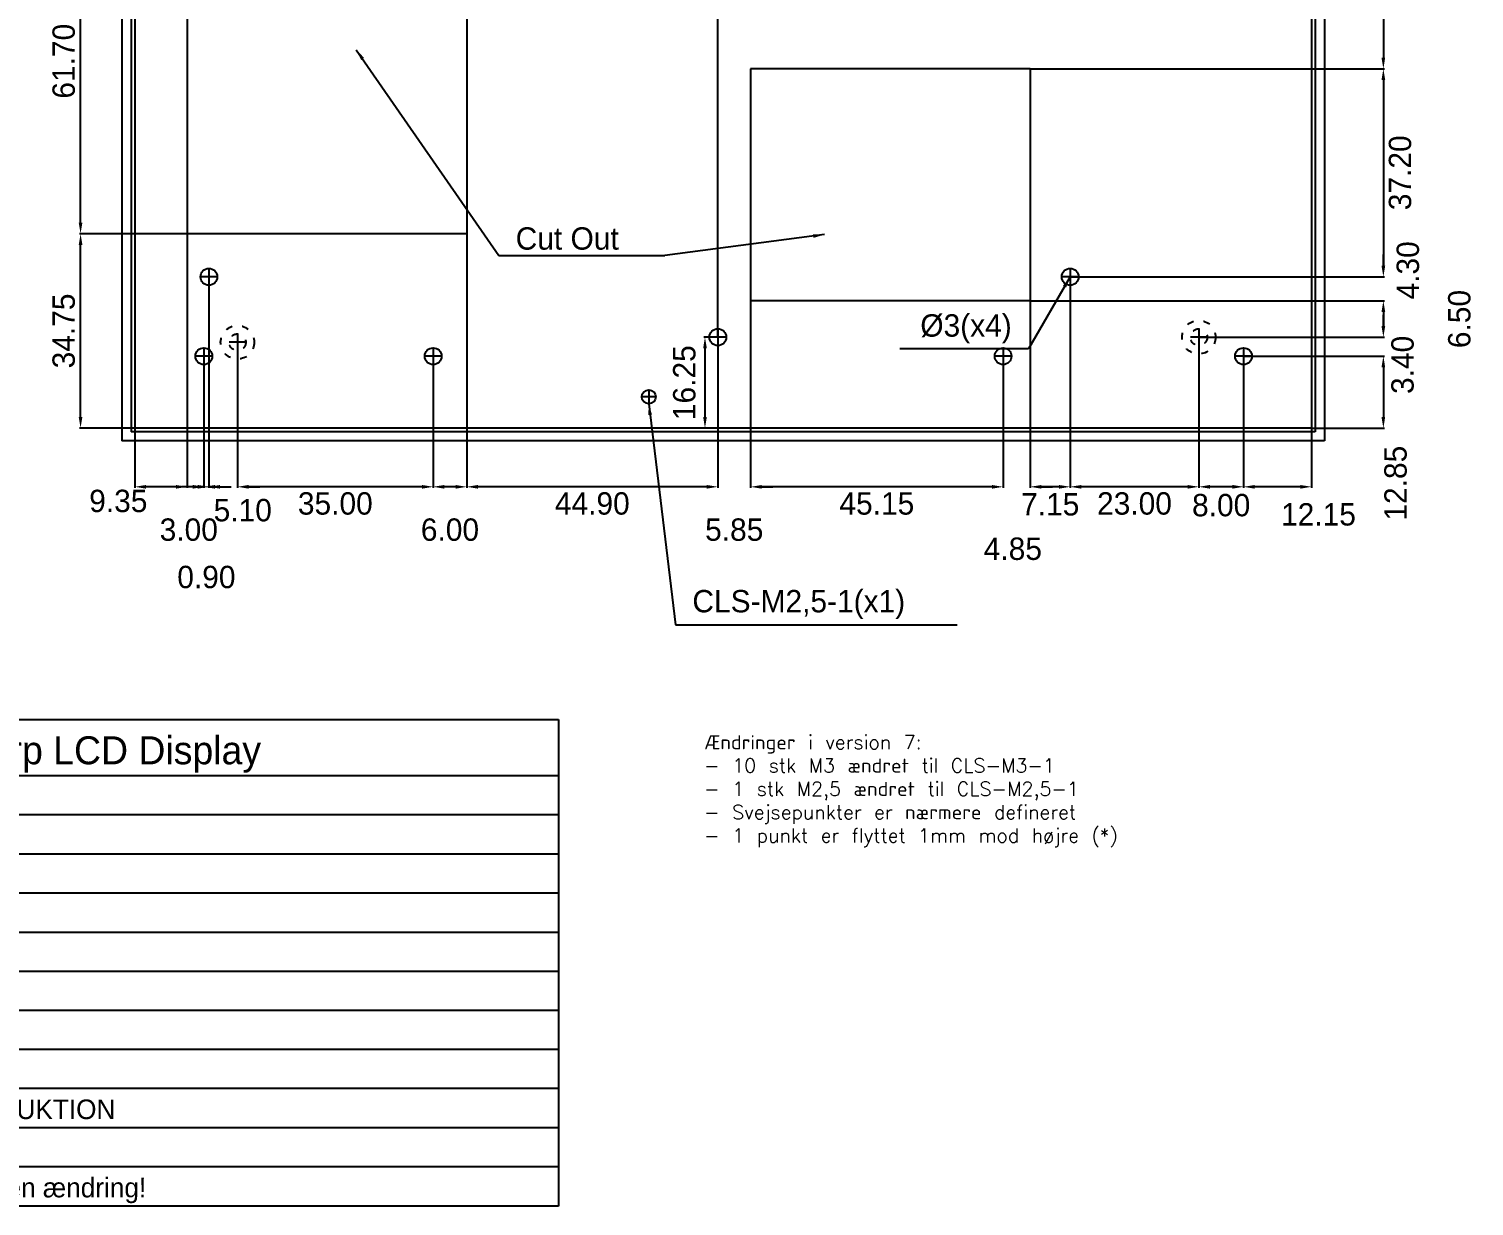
# Model space of a CAD drawing. Header units: millimetres. Extents: x 60 to 728, y -116 to 256.
# Drawn here: x 225.2 to 483.6, y -116.4 to 94.1 of the extents above; entities that cross this region are included whole.
import ezdxf

# ---------------------------------------------------------------- set-up
doc = ezdxf.new("R2010")
doc.units = ezdxf.units.MM
doc.header["$MEASUREMENT"] = 0
doc.linetypes.add('ACAD_ISO03W100', pattern=[30, 12, -18])
for name, color, linetype in [('Descriptive Text', 8, 'Continuous'), ('Dimensions', 140, 'Continuous'), ('Main Layer', 250, 'Continuous')]:
    doc.layers.add(name, color=color, linetype=linetype)
doc.styles.add('DK-Audio', font='ARIAL.TTF')
doc.dimstyles.new('DK-audio', dxfattribs={"dimtxt": 4, "dimasz": 2, "dimexe": 0.18, "dimexo": 0.0625, "dimgap": 1, "dimtad": 2, "dimzin": 0, "dimdsep": 46, "dimtxsty": 'Standard', "dimcen": 5, "dimadec": 1, "dimazin": 0, "dimtfac": 1, "dimtofl": 0, "dimtmove": 2, "dimatfit": 3, "dimfxl": 0, "dimtolj": 1, "dimtzin": 0, "dimarcsym": 0})

# ---------------------------------------------------------------- blocks, each defined once
blk = doc.blocks.new('*D19')
at = {"layer": 'DEFPOINTS', "color": 0, "ltscale": 0.1}
for p in [(348.35, 39), (346.05, 22.75), (348.35, 22.75)]:
    blk.add_point(p, dxfattribs=at)
at = {"layer": 'Dimensions', "color": 0, "lineweight": -2, "ltscale": 0.1}
for p, q in [((348.29, 39), (345.87, 39)), ((346.05, 37), (346.05, 24.75)), ((348.29, 22.75), (345.87, 22.75))]:
    blk.add_line(p, q, dxfattribs=at)
at = {"layer": 'Dimensions', "color": 0, "ltscale": 0.1}
for points in [[(345.72, 37), (346.38, 37), (346.05, 39)], [(345.72, 24.75), (346.38, 24.75), (346.05, 22.75)]]:
    blk.add_solid(points, dxfattribs=at)
at = {"layer": 'Dimensions', "color": 0, "ltscale": 0.1, "insert": (342.37, 30.87), "char_height": 4, "attachment_point": 5, "rotation": 90}
blk.add_mtext('\\A1;16.25', dxfattribs=at)
blk = doc.blocks.new('*D20')
at = {"layer": 'DEFPOINTS', "color": 0, "ltscale": 0.1}
for p in [(303.45, 57.5), (348.35, 39), (303.45, 12.25)]:
    blk.add_point(p, dxfattribs=at)
at = {"layer": 'Dimensions', "color": 0, "lineweight": -2, "ltscale": 0.1}
for p, q in [((303.45, 57.44), (303.45, 12.07)), ((348.35, 38.94), (348.35, 12.07)), ((346.35, 12.25), (305.45, 12.25))]:
    blk.add_line(p, q, dxfattribs=at)
at = {"layer": 'Dimensions', "color": 0, "ltscale": 0.1}
for points in [[(305.45, 12.58), (305.45, 11.92), (303.45, 12.25)], [(346.35, 12.58), (346.35, 11.92), (348.35, 12.25)]]:
    blk.add_solid(points, dxfattribs=at)
at = {"layer": 'Dimensions', "color": 0, "ltscale": 0.1, "insert": (325.9, 9.25), "char_height": 4, "attachment_point": 5}
blk.add_mtext('\\A1;44.90', dxfattribs=at)
blk = doc.blocks.new('*D25')
at = {"layer": 'DEFPOINTS', "color": 0, "ltscale": 0.1}
for p in [(257.35, 49.8), (256.45, 35.6), (256.45, 12.25)]:
    blk.add_point(p, dxfattribs=at)
at = {"layer": 'Dimensions', "color": 0, "lineweight": -2, "ltscale": 0.1}
for p, q in [((257.35, 49.74), (257.35, 12.07)), ((256.45, 35.54), (256.45, 12.07)), ((254.45, 12.25), (252.45, 12.25)), ((259.35, 12.25), (261.35, 12.25))]:
    blk.add_line(p, q, dxfattribs=at)
at = {"layer": 'Dimensions', "color": 0, "ltscale": 0.1}
for points in [[(254.45, 12.58), (254.45, 11.92), (256.45, 12.25)], [(259.35, 12.58), (259.35, 11.92), (257.35, 12.25)]]:
    blk.add_solid(points, dxfattribs=at)
at = {"layer": 'Dimensions', "color": 0, "ltscale": 0.1, "insert": (256.9, -3.9), "char_height": 4, "attachment_point": 5}
blk.add_mtext('\\A1;0.90', dxfattribs=at)
blk = doc.blocks.new('*D36')
at = {"layer": 'DEFPOINTS', "color": 0, "ltscale": 0.1}
for p in [(262.45, 38.1), (297.45, 35.6), (262.45, 12.25)]:
    blk.add_point(p, dxfattribs=at)
at = {"layer": 'Dimensions', "color": 0, "lineweight": -2, "ltscale": 0.1}
for p, q in [((262.45, 38.04), (262.45, 12.07)), ((297.45, 35.54), (297.45, 12.07)), ((295.45, 12.25), (264.45, 12.25))]:
    blk.add_line(p, q, dxfattribs=at)
at = {"layer": 'Dimensions', "color": 0, "ltscale": 0.1}
for points in [[(264.45, 12.58), (264.45, 11.92), (262.45, 12.25)], [(295.45, 12.58), (295.45, 11.92), (297.45, 12.25)]]:
    blk.add_solid(points, dxfattribs=at)
at = {"layer": 'Dimensions', "color": 0, "ltscale": 0.1, "insert": (279.95, 9.25), "char_height": 4, "attachment_point": 5}
blk.add_mtext('\\A1;35.00', dxfattribs=at)
blk = doc.blocks.new('*D37')
at = {"layer": 'DEFPOINTS', "color": 0, "ltscale": 0.1}
for p in [(234.4, 119.2), (253.45, 119.2), (253.45, 57.5)]:
    blk.add_point(p, dxfattribs=at)
at = {"layer": 'Dimensions', "color": 0, "lineweight": -2, "ltscale": 0.1}
for p, q in [((253.39, 119.2), (234.22, 119.2)), ((234.4, 59.5), (234.4, 117.2)), ((253.39, 57.5), (234.22, 57.5))]:
    blk.add_line(p, q, dxfattribs=at)
at = {"layer": 'Dimensions', "color": 0, "ltscale": 0.1}
for points in [[(234.07, 117.2), (234.73, 117.2), (234.4, 119.2)], [(234.07, 59.5), (234.73, 59.5), (234.4, 57.5)]]:
    blk.add_solid(points, dxfattribs=at)
at = {"layer": 'Dimensions', "color": 0, "ltscale": 0.1, "insert": (231.4, 88.35), "char_height": 4, "attachment_point": 5, "rotation": 90}
blk.add_mtext('\\A1;61.70', dxfattribs=at)
blk = doc.blocks.new('*D38')
at = {"layer": 'DEFPOINTS', "color": 0, "ltscale": 0.1}
for p in [(234.4, 57.5), (253.45, 57.5), (244.1, 22.75)]:
    blk.add_point(p, dxfattribs=at)
at = {"layer": 'Dimensions', "color": 0, "lineweight": -2, "ltscale": 0.1}
for p, q in [((253.39, 57.5), (234.22, 57.5)), ((234.4, 24.75), (234.4, 55.5)), ((244.04, 22.75), (234.22, 22.75))]:
    blk.add_line(p, q, dxfattribs=at)
at = {"layer": 'Dimensions', "color": 0, "ltscale": 0.1}
for points in [[(234.07, 55.5), (234.73, 55.5), (234.4, 57.5)], [(234.07, 24.75), (234.73, 24.75), (234.4, 22.75)]]:
    blk.add_solid(points, dxfattribs=at)
at = {"layer": 'Dimensions', "color": 0, "ltscale": 0.1, "insert": (231.4, 40.12), "char_height": 4, "attachment_point": 5, "rotation": 90}
blk.add_mtext('\\A1;34.75', dxfattribs=at)
blk = doc.blocks.new('*D39')
at = {"layer": 'DEFPOINTS', "color": 0, "ltscale": 0.1}
for p in [(253.45, 57.5), (244.1, 22.75), (244.1, 12.25)]:
    blk.add_point(p, dxfattribs=at)
at = {"layer": 'Dimensions', "color": 0, "lineweight": -2, "ltscale": 0.1}
for p, q in [((253.45, 57.44), (253.45, 12.07)), ((244.1, 22.69), (244.1, 12.07)), ((251.45, 12.25), (246.1, 12.25))]:
    blk.add_line(p, q, dxfattribs=at)
at = {"layer": 'Dimensions', "color": 0, "ltscale": 0.1}
for points in [[(246.1, 12.58), (246.1, 11.92), (244.1, 12.25)], [(251.45, 12.58), (251.45, 11.92), (253.45, 12.25)]]:
    blk.add_solid(points, dxfattribs=at)
at = {"layer": 'Dimensions', "color": 0, "ltscale": 0.1, "insert": (241.15, 9.7), "char_height": 4, "attachment_point": 5}
blk.add_mtext('\\A1;9.35', dxfattribs=at)
blk = doc.blocks.new('*D40')
at = {"layer": 'DEFPOINTS', "color": 0, "ltscale": 0.1}
for p in [(253.45, 57.5), (256.45, 35.6), (253.45, 12.25)]:
    blk.add_point(p, dxfattribs=at)
at = {"layer": 'Dimensions', "color": 0, "lineweight": -2, "ltscale": 0.1}
for p, q in [((253.45, 57.44), (253.45, 12.07)), ((256.45, 35.54), (256.45, 12.07)), ((251.45, 12.25), (249.45, 12.25)), ((258.45, 12.25), (260.45, 12.25))]:
    blk.add_line(p, q, dxfattribs=at)
at = {"layer": 'Dimensions', "color": 0, "ltscale": 0.1}
for points in [[(251.45, 12.58), (251.45, 11.92), (253.45, 12.25)], [(258.45, 12.58), (258.45, 11.92), (256.45, 12.25)]]:
    blk.add_solid(points, dxfattribs=at)
at = {"layer": 'Dimensions', "color": 0, "ltscale": 0.1, "insert": (253.75, 4.57), "char_height": 4, "attachment_point": 5}
blk.add_mtext('\\A1;3.00', dxfattribs=at)
blk = doc.blocks.new('*D41')
at = {"layer": 'DEFPOINTS', "color": 0, "ltscale": 0.1}
for p in [(257.35, 49.8), (262.45, 38.1), (257.35, 12.25)]:
    blk.add_point(p, dxfattribs=at)
at = {"layer": 'Dimensions', "color": 0, "lineweight": -2, "ltscale": 0.1}
for p, q in [((257.35, 49.74), (257.35, 12.07)), ((262.45, 38.04), (262.45, 12.07)), ((255.35, 12.25), (253.35, 12.25)), ((264.45, 12.25), (266.45, 12.25))]:
    blk.add_line(p, q, dxfattribs=at)
at = {"layer": 'Dimensions', "color": 0, "ltscale": 0.1}
for points in [[(255.35, 12.58), (255.35, 11.92), (257.35, 12.25)], [(264.45, 12.58), (264.45, 11.92), (262.45, 12.25)]]:
    blk.add_solid(points, dxfattribs=at)
at = {"layer": 'Dimensions', "color": 0, "ltscale": 0.1, "insert": (263.4, 8.05), "char_height": 4, "attachment_point": 5}
blk.add_mtext('\\A1;5.10', dxfattribs=at)
blk = doc.blocks.new('*D44')
at = {"layer": 'DEFPOINTS', "color": 0, "ltscale": 0.1}
for p in [(303.45, 57.5), (297.45, 35.6), (297.45, 12.25)]:
    blk.add_point(p, dxfattribs=at)
at = {"layer": 'Dimensions', "color": 0, "lineweight": -2, "ltscale": 0.1}
for p, q in [((303.45, 57.44), (303.45, 12.07)), ((297.45, 35.54), (297.45, 12.07)), ((301.45, 12.25), (299.45, 12.25))]:
    blk.add_line(p, q, dxfattribs=at)
at = {"layer": 'Dimensions', "color": 0, "ltscale": 0.1}
for points in [[(299.45, 12.58), (299.45, 11.92), (297.45, 12.25)], [(301.45, 12.58), (301.45, 11.92), (303.45, 12.25)]]:
    blk.add_solid(points, dxfattribs=at)
at = {"layer": 'Dimensions', "color": 0, "ltscale": 0.1, "insert": (300.45, 4.57), "char_height": 4, "attachment_point": 5}
blk.add_mtext('\\A1;6.00', dxfattribs=at)
blk = doc.blocks.new('*D50')
at = {"layer": 'DEFPOINTS', "color": 0, "ltscale": 0.1}
for p in [(411.35, 49.8), (434.35, 39), (411.35, 12.25)]:
    blk.add_point(p, dxfattribs=at)
at = {"layer": 'Dimensions', "color": 0, "lineweight": -2, "ltscale": 0.1}
for p, q in [((411.35, 49.74), (411.35, 12.07)), ((434.35, 38.94), (434.35, 12.07)), ((432.35, 12.25), (413.35, 12.25))]:
    blk.add_line(p, q, dxfattribs=at)
at = {"layer": 'Dimensions', "color": 0, "ltscale": 0.1}
for points in [[(413.35, 12.58), (413.35, 11.92), (411.35, 12.25)], [(432.35, 12.58), (432.35, 11.92), (434.35, 12.25)]]:
    blk.add_solid(points, dxfattribs=at)
at = {"layer": 'Dimensions', "color": 0, "ltscale": 0.1, "insert": (422.85, 9.25), "char_height": 4, "attachment_point": 5}
blk.add_mtext('\\A1;23.00', dxfattribs=at)
blk = doc.blocks.new('*D51')
at = {"layer": 'DEFPOINTS', "color": 0, "ltscale": 0.1}
for p in [(404.2, 45.5), (434.35, 39), (467.35, 39)]:
    blk.add_point(p, dxfattribs=at)
at = {"layer": 'Dimensions', "color": 0, "lineweight": -2, "ltscale": 0.1}
for p, q in [((404.26, 45.5), (467.53, 45.5)), ((467.35, 43.5), (467.35, 41)), ((434.41, 39), (467.53, 39))]:
    blk.add_line(p, q, dxfattribs=at)
at = {"layer": 'Dimensions', "color": 0, "ltscale": 0.1}
for points in [[(467.02, 43.5), (467.68, 43.5), (467.35, 45.5)], [(467.02, 41), (467.68, 41), (467.35, 39)]]:
    blk.add_solid(points, dxfattribs=at)
at = {"layer": 'Dimensions', "color": 0, "ltscale": 0.1, "insert": (480.95, 42.25), "char_height": 4, "attachment_point": 5, "rotation": 90}
blk.add_mtext('\\A1;6.50', dxfattribs=at)
blk = doc.blocks.new('*D52')
at = {"layer": 'DEFPOINTS', "color": 0, "ltscale": 0.1}
for p in [(411.35, 49.8), (404.2, 45.5), (467.35, 45.5)]:
    blk.add_point(p, dxfattribs=at)
at = {"layer": 'Dimensions', "color": 0, "lineweight": -2, "ltscale": 0.1}
for p, q in [((467.35, 51.8), (467.35, 53.8)), ((411.41, 49.8), (467.53, 49.8)), ((404.26, 45.5), (467.53, 45.5)), ((467.35, 43.5), (467.35, 41.5))]:
    blk.add_line(p, q, dxfattribs=at)
at = {"layer": 'Dimensions', "color": 0, "ltscale": 0.1}
for points in [[(467.02, 51.8), (467.68, 51.8), (467.35, 49.8)], [(467.02, 43.5), (467.68, 43.5), (467.35, 45.5)]]:
    blk.add_solid(points, dxfattribs=at)
at = {"layer": 'Dimensions', "color": 0, "ltscale": 0.1, "insert": (471.75, 50.95), "char_height": 4, "attachment_point": 5, "rotation": 90}
blk.add_mtext('\\A1;4.30', dxfattribs=at)
blk = doc.blocks.new('*D53')
at = {"layer": 'DEFPOINTS', "color": 0, "ltscale": 0.1}
for p in [(404.2, 87), (411.35, 49.8), (467.35, 49.8)]:
    blk.add_point(p, dxfattribs=at)
at = {"layer": 'Dimensions', "color": 0, "lineweight": -2, "ltscale": 0.1}
for p, q in [((404.26, 87), (467.53, 87)), ((467.35, 85), (467.35, 51.8)), ((411.41, 49.8), (467.53, 49.8))]:
    blk.add_line(p, q, dxfattribs=at)
at = {"layer": 'Dimensions', "color": 0, "ltscale": 0.1}
for points in [[(467.02, 85), (467.68, 85), (467.35, 87)], [(467.02, 51.8), (467.68, 51.8), (467.35, 49.8)]]:
    blk.add_solid(points, dxfattribs=at)
at = {"layer": 'Dimensions', "color": 0, "ltscale": 0.1, "insert": (470.35, 68.4), "char_height": 4, "attachment_point": 5, "rotation": 90}
blk.add_mtext('\\A1;37.20', dxfattribs=at)
blk = doc.blocks.new('*D54')
at = {"layer": 'DEFPOINTS', "color": 0, "ltscale": 0.1}
for p in [(411.35, 127), (404.2, 87), (467.35, 87)]:
    blk.add_point(p, dxfattribs=at)
at = {"layer": 'Dimensions', "color": 0, "lineweight": -2, "ltscale": 0.1}
for p, q in [((411.41, 127), (467.53, 127)), ((467.35, 125), (467.35, 89)), ((404.26, 87), (467.53, 87))]:
    blk.add_line(p, q, dxfattribs=at)
at = {"layer": 'Dimensions', "color": 0, "ltscale": 0.1}
for points in [[(467.02, 125), (467.68, 125), (467.35, 127)], [(467.02, 89), (467.68, 89), (467.35, 87)]]:
    blk.add_solid(points, dxfattribs=at)
at = {"layer": 'Dimensions', "color": 0, "ltscale": 0.1, "insert": (472.35, 107), "char_height": 4, "attachment_point": 5, "rotation": 90}
blk.add_mtext('\\A1;40.00', dxfattribs=at)
blk = doc.blocks.new('*D56')
at = {"layer": 'DEFPOINTS', "color": 0, "ltscale": 0.1}
for p in [(354.2, 45.5), (399.35, 35.6), (354.2, 12.25)]:
    blk.add_point(p, dxfattribs=at)
at = {"layer": 'Dimensions', "color": 0, "lineweight": -2, "ltscale": 0.1}
for p, q in [((354.2, 45.44), (354.2, 12.07)), ((399.35, 35.54), (399.35, 12.07)), ((397.35, 12.25), (356.2, 12.25))]:
    blk.add_line(p, q, dxfattribs=at)
at = {"layer": 'Dimensions', "color": 0, "ltscale": 0.1}
for points in [[(356.2, 12.58), (356.2, 11.92), (354.2, 12.25)], [(397.35, 12.58), (397.35, 11.92), (399.35, 12.25)]]:
    blk.add_solid(points, dxfattribs=at)
at = {"layer": 'Dimensions', "color": 0, "ltscale": 0.1, "insert": (376.78, 9.25), "char_height": 4, "attachment_point": 5}
blk.add_mtext('\\A1;45.15', dxfattribs=at)
blk = doc.blocks.new('*D57')
at = {"layer": 'DEFPOINTS', "color": 0, "ltscale": 0.1}
for p in [(354.2, 45.5), (348.35, 39), (348.35, 12.25)]:
    blk.add_point(p, dxfattribs=at)
at = {"layer": 'Dimensions', "color": 0, "lineweight": -2, "ltscale": 0.1}
for p, q in [((354.2, 45.44), (354.2, 12.07)), ((348.35, 38.94), (348.35, 12.07)), ((346.35, 12.25), (344.35, 12.25)), ((356.2, 12.25), (358.2, 12.25))]:
    blk.add_line(p, q, dxfattribs=at)
at = {"layer": 'Dimensions', "color": 0, "ltscale": 0.1}
for points in [[(346.35, 12.58), (346.35, 11.92), (348.35, 12.25)], [(356.2, 12.58), (356.2, 11.92), (354.2, 12.25)]]:
    blk.add_solid(points, dxfattribs=at)
at = {"layer": 'Dimensions', "color": 0, "ltscale": 0.1, "insert": (351.28, 4.57), "char_height": 4, "attachment_point": 5}
blk.add_mtext('\\A1;5.85', dxfattribs=at)
blk = doc.blocks.new('*D58')
at = {"layer": 'DEFPOINTS', "color": 0, "ltscale": 0.1}
for p in [(404.2, 45.5), (399.35, 35.6), (399.35, 12.25)]:
    blk.add_point(p, dxfattribs=at)
at = {"layer": 'Dimensions', "color": 0, "lineweight": -2, "ltscale": 0.1}
for p, q in [((404.2, 45.44), (404.2, 12.07)), ((399.35, 35.54), (399.35, 12.07)), ((397.35, 12.25), (395.35, 12.25)), ((406.2, 12.25), (408.2, 12.25))]:
    blk.add_line(p, q, dxfattribs=at)
at = {"layer": 'Dimensions', "color": 0, "ltscale": 0.1}
for points in [[(397.35, 12.58), (397.35, 11.92), (399.35, 12.25)], [(406.2, 12.58), (406.2, 11.92), (404.2, 12.25)]]:
    blk.add_solid(points, dxfattribs=at)
at = {"layer": 'Dimensions', "color": 0, "ltscale": 0.1, "insert": (401.1, 1.15), "char_height": 4, "attachment_point": 5}
blk.add_mtext('\\A1;4.85', dxfattribs=at)
blk = doc.blocks.new('*D59')
at = {"layer": 'DEFPOINTS', "color": 0, "ltscale": 0.1}
for p in [(411.35, 49.8), (404.2, 45.5), (404.2, 12.25)]:
    blk.add_point(p, dxfattribs=at)
at = {"layer": 'Dimensions', "color": 0, "lineweight": -2, "ltscale": 0.1}
for p, q in [((411.35, 49.74), (411.35, 12.07)), ((404.2, 45.44), (404.2, 12.07)), ((409.35, 12.25), (406.2, 12.25))]:
    blk.add_line(p, q, dxfattribs=at)
at = {"layer": 'Dimensions', "color": 0, "ltscale": 0.1}
for points in [[(406.2, 12.58), (406.2, 11.92), (404.2, 12.25)], [(409.35, 12.58), (409.35, 11.92), (411.35, 12.25)]]:
    blk.add_solid(points, dxfattribs=at)
at = {"layer": 'Dimensions', "color": 0, "ltscale": 0.1, "insert": (407.78, 9.1), "char_height": 4, "attachment_point": 5}
blk.add_mtext('\\A1;7.15', dxfattribs=at)
blk = doc.blocks.new('*D61')
at = {"layer": 'DEFPOINTS', "color": 0, "ltscale": 0.1}
for p in [(442.35, 35.6), (454.5, 22.75), (442.35, 12.25)]:
    blk.add_point(p, dxfattribs=at)
at = {"layer": 'Dimensions', "color": 0, "lineweight": -2, "ltscale": 0.1}
for p, q in [((442.35, 35.54), (442.35, 12.07)), ((454.5, 22.69), (454.5, 12.07)), ((452.5, 12.25), (444.35, 12.25))]:
    blk.add_line(p, q, dxfattribs=at)
at = {"layer": 'Dimensions', "color": 0, "ltscale": 0.1}
for points in [[(444.35, 12.58), (444.35, 11.92), (442.35, 12.25)], [(452.5, 12.58), (452.5, 11.92), (454.5, 12.25)]]:
    blk.add_solid(points, dxfattribs=at)
at = {"layer": 'Dimensions', "color": 0, "ltscale": 0.1, "insert": (455.75, 7.3), "char_height": 4, "attachment_point": 5}
blk.add_mtext('\\A1;12.15', dxfattribs=at)
blk = doc.blocks.new('*D62')
at = {"layer": 'DEFPOINTS', "color": 0, "ltscale": 0.1}
for p in [(442.35, 35.6), (454.5, 22.75), (467.35, 22.75)]:
    blk.add_point(p, dxfattribs=at)
at = {"layer": 'Dimensions', "color": 0, "lineweight": -2, "ltscale": 0.1}
for p, q in [((442.41, 35.6), (467.53, 35.6)), ((467.35, 33.6), (467.35, 24.75)), ((454.56, 22.75), (467.53, 22.75))]:
    blk.add_line(p, q, dxfattribs=at)
at = {"layer": 'Dimensions', "color": 0, "ltscale": 0.1}
for points in [[(467.02, 33.6), (467.68, 33.6), (467.35, 35.6)], [(467.02, 24.75), (467.68, 24.75), (467.35, 22.75)]]:
    blk.add_solid(points, dxfattribs=at)
at = {"layer": 'Dimensions', "color": 0, "ltscale": 0.1, "insert": (469.55, 12.9), "char_height": 4, "attachment_point": 5, "rotation": 90}
blk.add_mtext('\\A1;12.85', dxfattribs=at)
blk = doc.blocks.new('*D63')
at = {"layer": 'DEFPOINTS', "color": 0, "ltscale": 0.1}
for p in [(434.35, 39), (442.35, 35.6), (467.35, 35.6)]:
    blk.add_point(p, dxfattribs=at)
at = {"layer": 'Dimensions', "color": 0, "lineweight": -2, "ltscale": 0.1}
for p, q in [((467.35, 41), (467.35, 43)), ((434.41, 39), (467.53, 39)), ((442.41, 35.6), (467.53, 35.6)), ((467.35, 33.6), (467.35, 31.6))]:
    blk.add_line(p, q, dxfattribs=at)
at = {"layer": 'Dimensions', "color": 0, "ltscale": 0.1}
for points in [[(467.02, 41), (467.68, 41), (467.35, 39)], [(467.02, 33.6), (467.68, 33.6), (467.35, 35.6)]]:
    blk.add_solid(points, dxfattribs=at)
at = {"layer": 'Dimensions', "color": 0, "ltscale": 0.1, "insert": (470.8, 34.05), "char_height": 4, "attachment_point": 5, "rotation": 90}
blk.add_mtext('\\A1;3.40', dxfattribs=at)
blk = doc.blocks.new('*D64')
at = {"layer": 'DEFPOINTS', "color": 0, "ltscale": 0.1}
for p in [(434.35, 39), (442.35, 35.6), (434.35, 12.25)]:
    blk.add_point(p, dxfattribs=at)
at = {"layer": 'Dimensions', "color": 0, "lineweight": -2, "ltscale": 0.1}
for p, q in [((434.35, 38.94), (434.35, 12.07)), ((442.35, 35.54), (442.35, 12.07)), ((440.35, 12.25), (436.35, 12.25))]:
    blk.add_line(p, q, dxfattribs=at)
at = {"layer": 'Dimensions', "color": 0, "ltscale": 0.1}
for points in [[(436.35, 12.58), (436.35, 11.92), (434.35, 12.25)], [(440.35, 12.58), (440.35, 11.92), (442.35, 12.25)]]:
    blk.add_solid(points, dxfattribs=at)
at = {"layer": 'Dimensions', "color": 0, "ltscale": 0.1, "insert": (438.35, 8.95), "char_height": 4, "attachment_point": 5}
blk.add_mtext('\\A1;8.00', dxfattribs=at)

msp = doc.modelspace()

# ---------------------------------------------------------------- linework, layer by layer
at = {"layer": 'Descriptive Text', "ltscale": 0.1}
msp.add_line((348.35, 39), (348.35, 172.05), dxfattribs=at)
at = {"layer": 'Descriptive Text'}
for p, q in [((61.316, -29.361), (319.887, -29.361)), ((319.887, -29.361), (319.887, -116.361)), ((61.316, -39.361), (319.887, -39.361)), ((61.316, -46.361), (319.887, -46.361)), ((61.316, -53.361), (319.887, -53.361)), ((61.316, -60.361), (319.887, -60.361)), ((61.316, -67.361), (319.887, -67.361)), ((61.316, -74.361), (319.887, -74.361)), ((319.887, -81.361), (61.316, -81.361)), ((319.887, -88.361), (61.316, -88.361)), ((319.887, -95.361), (61.316, -95.361)), ((319.887, -102.361), (61.316, -102.361)), ((319.887, -109.361), (61.316, -109.361)), ((319.887, -116.361), (61.316, -116.361))]:
    msp.add_line(p, q, dxfattribs=at)
at = {"layer": 'Main Layer', "ltscale": 0.1}
for p, q in [((241.8, 153.65), (241.8, 20.45)), ((456.8, 153.65), (456.8, 20.45)), ((243.45, 152), (243.45, 22.1)), ((244.1, 151.35), (244.1, 22.75)), ((454.5, 151.35), (454.5, 22.75)), ((455.15, 152), (455.15, 22.1)), ((303.45, 142), (303.45, 57.5)), ((253.45, 119.2), (253.45, 57.5)), ((354.2, 87), (354.2, 45.5)), ((404.2, 87), (354.2, 87)), ((404.2, 87), (404.2, 45.5)), ((303.45, 57.5), (253.45, 57.5)), ((258.85, 49.8), (255.85, 49.8)), ((257.35, 51.3), (257.35, 48.3)), ((412.85, 49.8), (409.85, 49.8)), ((411.35, 51.3), (411.35, 48.3)), ((404.2, 45.5), (354.2, 45.5)), ((262.45, 39.6), (262.45, 36.6)), ((349.85, 39), (346.85, 39)), ((348.35, 40.5), (348.35, 37.5)), ((435.85, 39), (432.85, 39)), ((434.35, 40.5), (434.35, 37.5)), ((256.45, 37.1), (256.45, 34.1)), ((263.95, 38.1), (260.95, 38.1)), ((297.45, 37.1), (297.45, 34.1)), ((399.35, 37.1), (399.35, 34.1)), ((442.35, 37.1), (442.35, 34.1)), ((257.95, 35.6), (254.95, 35.6)), ((298.95, 35.6), (295.95, 35.6)), ((400.85, 35.6), (397.85, 35.6)), ((443.85, 35.6), (440.85, 35.6)), ((336, 29.6), (336, 27.1)), ((337.25, 28.35), (334.75, 28.35)), ((455.15, 22.1), (243.45, 22.1)), ((454.5, 22.75), (244.1, 22.75)), ((456.8, 20.45), (241.8, 20.45))]:
    msp.add_line(p, q, dxfattribs=at)
for centre, radius in [((257.35, 49.8), 1.5), ((411.35, 49.8), 1.5), ((348.35, 39), 1.5), ((256.45, 35.6), 1.5), ((297.45, 35.6), 1.5), ((399.35, 35.6), 1.5), ((442.35, 35.6), 1.5), ((336, 28.35), 1.25)]:
    msp.add_circle(centre, radius, dxfattribs=at)
at = {"layer": 'Main Layer', "linetype": 'ACAD_ISO03W100', "ltscale": 0.1}
for centre, radius in [((434.35, 39), 3), ((262.45, 38.1), 3), ((262.45, 38.1), 1.5), ((434.35, 39), 1.5)]:
    msp.add_circle(centre, radius, dxfattribs=at)

# ---------------------------------------------------------------- texts
at = {"layer": 'Descriptive Text'}
for s, height, p in [('PT0760 Ramme for Sharp LCD Display', 5, (149.616, -37.361)), ('6. 06/08-2007 - Prototype - tilføjet M2.5 hul BRUG IKKE DENNE TIL PRODUKTION ', 3.5, (66.616, -100.803)), ('8. 16/05-2008 - Produktionsversion, Farvespecifikation uddybet. Ingen anden ændring!', 3.5, (66.616, -114.803))]:
    msp.add_text(s, height=height, dxfattribs=at).set_placement(p)
at = {"layer": 'Descriptive Text', "ltscale": 0.1, "char_height": 4}
for s, insert, attachment_point in [('Cut Out', (312.2, 54.6), 7), ('Ø3(x4)', (400.9, 37.9), 9), ('CLS-M2,5-1(x1)', (343.8, -11.4), 7)]:
    msp.add_mtext(s, dxfattribs=dict(at, insert=insert, attachment_point=attachment_point))
at = {"layer": 'Descriptive Text', "ltscale": 0.1, "insert": (345.9, -32.183), "char_height": 2.5, "width": 112.45, "attachment_point": 1, "style": 'DK-Audio'}
msp.add_mtext('{\\Ftxt.shx;Ændringer i version 7:\\P- 10 stk M3 ændret til CLS-M3-1\\P- 1 stk M2,5 ændret til CLS-M2,5-1\\P- Svejsepunkter er nærmere defineret\\P- 1 punkt er flyttet 1mm mod højre (*)}', dxfattribs=at)

# ---------------------------------------------------------------- dimensions: what is measured, and where the dimension line sits
at = {"layer": 'Dimensions', "ltscale": 0.1}
for base, p1, p2, picture, middle in [((467.35, 87), (411.35, 127), (404.2, 87), '*D54', (472.35, 107)), ((467.35, 45.5), (411.35, 49.8), (404.2, 45.5), '*D52', (471.75, 50.95)), ((467.35, 39), (404.2, 45.5), (434.35, 39), '*D51', (480.95, 42.25)), ((467.35, 35.6), (434.35, 39), (442.35, 35.6), '*D63', (470.8, 34.05)), ((467.35, 22.75), (442.35, 35.6), (454.5, 22.75), '*D62', (469.55, 12.9))]:
    dim = msp.add_linear_dim(base=base, p1=p1, p2=p2, angle=90, dimstyle='DK-audio', dxfattribs=at)
    dim.commit()
    dim.dimension.update_dxf_attribs({"geometry": picture, "text_midpoint": middle, "dimtype": 160})
for base, p1, p2, picture, middle in [((234.4, 119.2), (253.45, 57.5), (253.45, 119.2), '*D37', (231.4, 88.35)), ((467.35, 49.8), (404.2, 87), (411.35, 49.8), '*D53', (470.35, 68.4)), ((234.4, 57.5), (244.1, 22.75), (253.45, 57.5), '*D38', (231.4, 40.125)), ((346.05, 22.75), (348.35, 39), (348.35, 22.75), '*D19', (342.37, 30.875))]:
    dim = msp.add_linear_dim(base=base, p1=p1, p2=p2, angle=90, dimstyle='DK-audio', dxfattribs=at)
    dim.commit()
    dim.dimension.update_dxf_attribs({"geometry": picture, "text_midpoint": middle})
for base, p1, p2, picture, middle in [((244.1, 12.25), (253.45, 57.5), (244.1, 22.75), '*D39', (241.15, 9.7)), ((253.45, 12.25), (256.45, 35.6), (253.45, 57.5), '*D40', (253.75, 4.57)), ((256.45, 12.25), (257.35, 49.8), (256.45, 35.6), '*D25', (256.9, -3.9)), ((257.35, 12.25), (262.45, 38.1), (257.35, 49.8), '*D41', (263.4, 8.05)), ((404.2, 12.25), (411.35, 49.8), (404.2, 45.5), '*D59', (407.775, 9.1)), ((399.35, 12.25), (404.2, 45.5), (399.35, 35.6), '*D58', (401.1, 1.15)), ((434.35, 12.25), (442.35, 35.6), (434.35, 39), '*D64', (438.35, 8.95)), ((442.35, 12.25), (454.5, 22.75), (442.35, 35.6), '*D61', (455.75, 7.3))]:
    dim = msp.add_linear_dim(base=base, p1=p1, p2=p2, dimstyle='DK-audio', dxfattribs=at)
    dim.commit()
    dim.dimension.update_dxf_attribs({"geometry": picture, "text_midpoint": middle, "dimtype": 160})
for base, p1, p2, picture, middle in [((297.45, 12.25), (303.45, 57.5), (297.45, 35.6), '*D44', (300.45, 4.57)), ((303.45, 12.25), (348.35, 39), (303.45, 57.5), '*D20', (325.9, 9.25)), ((411.35, 12.25), (434.35, 39), (411.35, 49.8), '*D50', (422.85, 9.25)), ((348.35, 12.25), (354.2, 45.5), (348.35, 39), '*D57', (351.275, 4.57)), ((354.2, 12.25), (399.35, 35.6), (354.2, 45.5), '*D56', (376.775, 9.25)), ((262.45, 12.25), (297.45, 35.6), (262.45, 38.1), '*D36', (279.95, 9.25))]:
    dim = msp.add_linear_dim(base=base, p1=p1, p2=p2, dimstyle='DK-audio', dxfattribs=at)
    dim.commit()
    dim.dimension.update_dxf_attribs({"geometry": picture, "text_midpoint": middle})

# ---------------------------------------------------------------- leaders
at = {"layer": 'Descriptive Text', "ltscale": 0.1, "annotation_type": 0, "has_hookline": 1}
for points, hookline_direction, text_width in [([(283.7, 90.4), (309.2, 53.6), (311.2, 53.6)], 0, 26.667), ([(411.35, 49.8), (403.9, 36.9), (401.9, 36.9)], 1, 20), ([(336, 27.1), (340.8, -12.4), (342.8, -12.4)], 0, 47.333)]:
    msp.add_leader(points, dimstyle='DK-audio', dxfattribs=dict(at, hookline_direction=hookline_direction, text_width=text_width))
at = {"layer": 'Descriptive Text', "ltscale": 0.1}
msp.add_leader([(367.4, 57.35), (338.867, 53.6)], dimstyle='DK-audio', dxfattribs=at)

doc.saveas('drawing.dxf')
